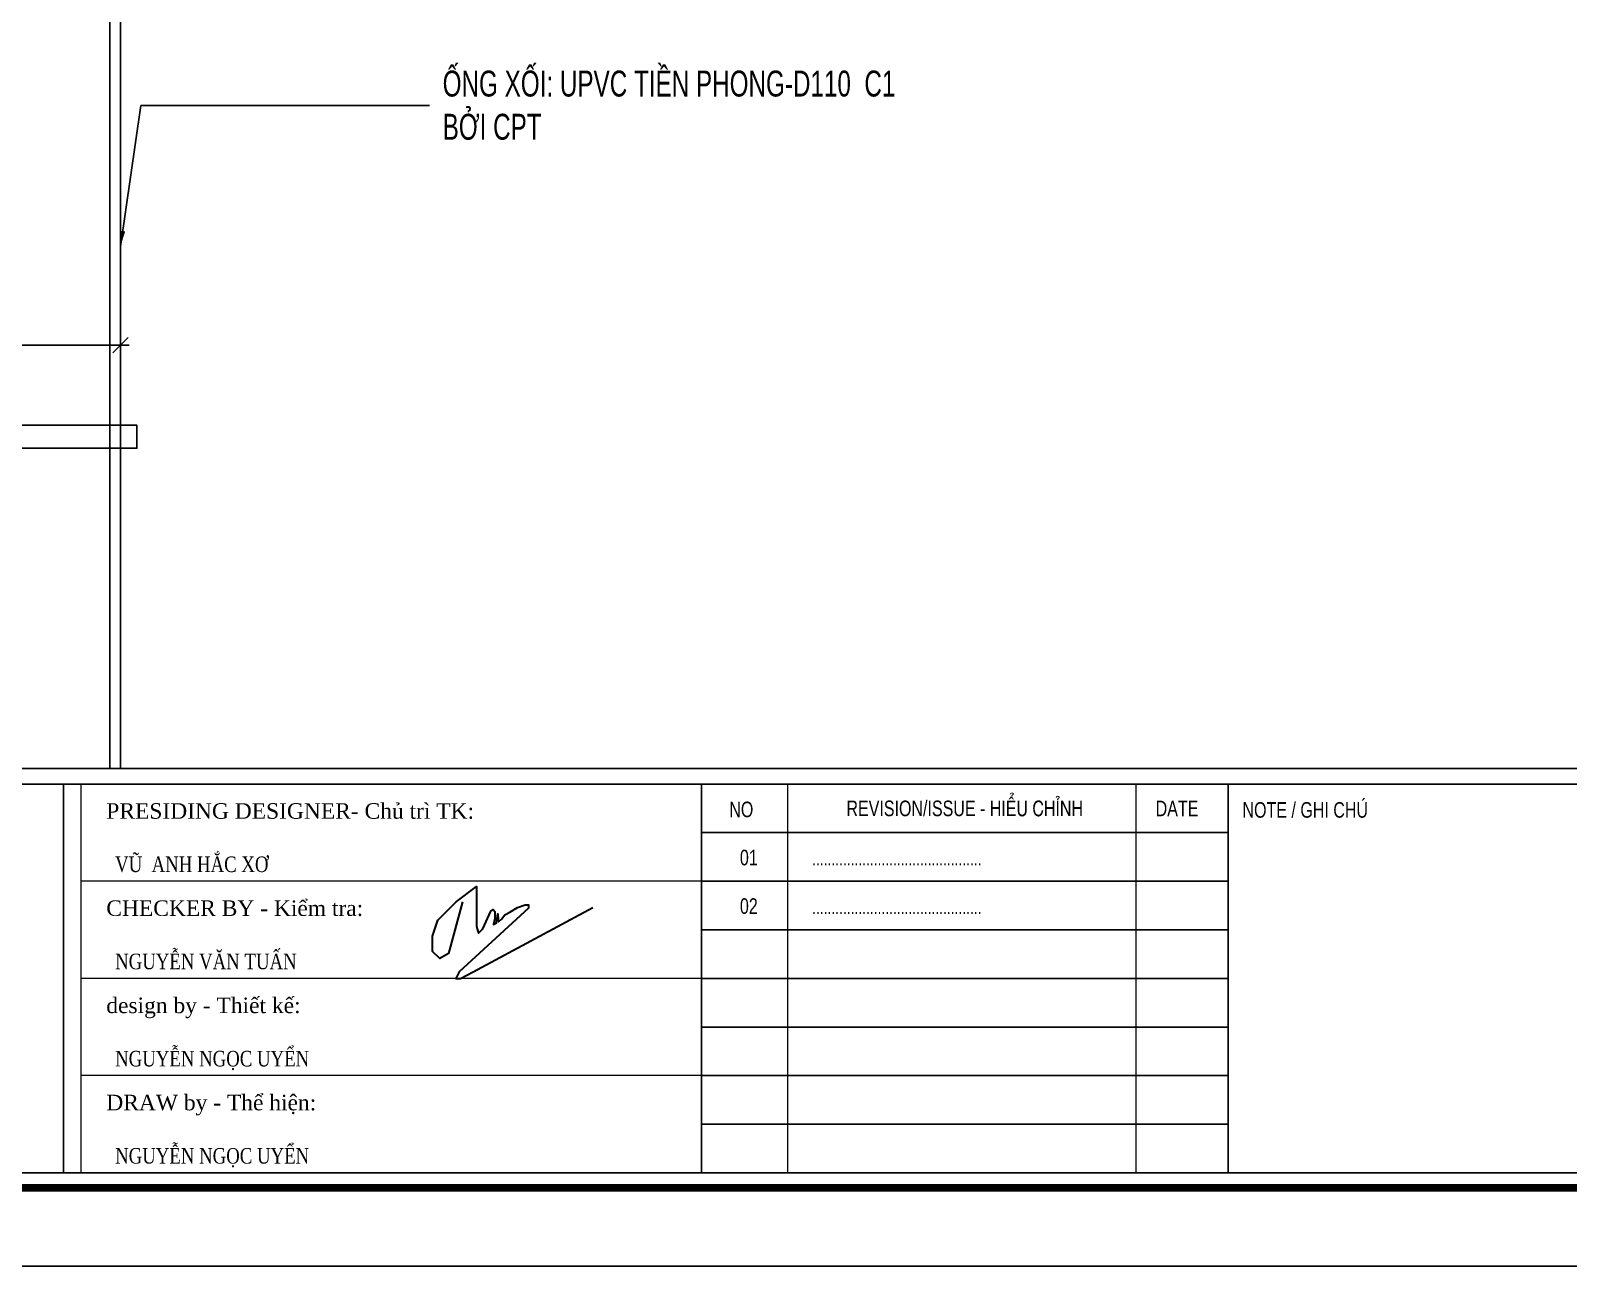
# Model space of a CAD drawing. Header units: inches. Extents: x 315041 to 662841, y -45540 to -35018.
# Drawn here: x 333381.6 to 333559.6, y -36581.1 to -36438.1 of the extents above; entities that cross this region are included whole.
import ezdxf
from ezdxf.enums import TextEntityAlignment as Align

# ---------------------------------------------------------------- set-up
doc = ezdxf.new("R2010")
doc.units = ezdxf.units.IN
doc.header["$MEASUREMENT"] = 0
for name, color, linetype in [('1', 1, 'Continuous'), ('2', 2, 'Continuous'), ('251', 251, 'Continuous'), ('3', 3, 'Continuous'), ('7', 7, 'Continuous'), ('BAO KHUNG', 31, 'Continuous'), ('DOWNPOUT', 52, 'Continuous')]:
    doc.layers.add(name, color=color, linetype=linetype)
doc.layers.add('Cover text', color=7, linetype='Continuous', true_color=0x52370f)
doc.layers.add('S-Hatch', color=8, linetype='Continuous', lineweight=9)
doc.styles.add('ST1H', font='vnshxh.shx', dxfattribs={"width": 0.7})
doc.styles.add('ST3', font='times.ttf', dxfattribs={"width": 0.8})
doc.styles.get("Standard").update_dxf_attribs({"font": 'VHARIALN.TTF'})
doc.styles.add('style2', font='VHAVANI.TTF')
doc.dimstyles.new('3', dxfattribs={"dimtxt": 3.5, "dimasz": 1.8, "dimexe": 1, "dimexo": 0, "dimgap": 1, "dimtad": 1, "dimdec": 0, "dimlfac": 3, "dimzin": 0, "dimdsep": 46, "dimtxsty": 'ST1H', "dimblk": 'OBLIQUE', "dimcen": 1, "dimdle": 1, "dimclrd": 8, "dimclre": 8, "dimclrt": 3, "dimadec": 0, "dimazin": 0, "dimtfac": 1, "dimtdec": 0, "dimtix": 1, "dimtofl": 0, "dimtmove": 1, "dimatfit": 3, "dimfxl": 0.18, "dimtolj": 1, "dimtzin": 0, "dimlwd": -1, "dimlwe": -1, "dimarcsym": 1})

# ---------------------------------------------------------------- blocks, each defined once
blk = doc.blocks.new('A$C3be9bcc6')
at = {"layer": '1', "color": 5, "lineweight": 30}
blk.add_lwpolyline([(0.81, 8.89), (-0.84, 2.88), (-1.85, 2.33), (-2.68, 3.13), (-2.68, 4.9), (-2.07, 6.74), (0.04, 8.88), (2.4, 10.63), (2.4, 6), (2.65, 5.25), (3.15, 5.75), (4.09, 7.78), (4.36, 8), (4.55, 7.76), (4.55, 6.96), (4.38, 6.24), (4.73, 6.44), (4.87, 7.5), (4.91, 6.81), (4.96, 6.56), (5.3, 6.85), (5.71, 7.36), (6.26, 7.68), (7.16, 8.21), (8.05, 8.54), (8.45, 8.54), (8.45, 8.14), (0.41, 0.75), (0, 0), (0.54, 0), (2.01, 0.75), (15.87, 8.23)], dxfattribs=at)
blk = doc.blocks.new('A$C75D82031')
at = {"layer": '2', "color": 157, "linetype": 'Continuous'}
blk.add_lwpolyline([(0, 420), (594, 420), (594, 0), (0, 0)], close=True, dxfattribs=at)
at = {"layer": '251', "linetype": 'Continuous'}
for p, q in [((285.8, 50.19), (346.77, 50.19)), ((285.8, 44.56), (346.77, 44.56)), ((285.8, 38.94), (346.77, 38.94)), ((285.8, 33.31), (346.77, 33.31)), ((285.8, 27.69), (346.77, 27.69)), ((285.8, 22.06), (346.77, 22.06)), ((285.8, 16.44), (346.77, 16.44))]:
    blk.add_line(p, q, dxfattribs=at)
at = {"layer": '7', "color": 147, "linetype": 'Continuous'}
blk.add_lwpolyline([(12.33, 57.61), (581.67, 57.61), (581.67, 409.19), (12.33, 409.19)], close=True, dxfattribs=at)
at = {"layer": 'BAO KHUNG', "color": 7}
blk.add_line((346.77, 10.81), (346.77, 55.81), dxfattribs=at)
at = {"layer": 'BAO KHUNG', "color": 167, "linetype": 'Continuous', "const_width": 0.871}
blk.add_lwpolyline([(10.59, 9.07), (583.41, 9.07), (583.41, 410.93), (10.59, 410.93)], close=True, dxfattribs=at)
at = {"layer": 'BAO KHUNG', "color": 7}
for points in [[(144.95, 55.81), (285.8, 55.81), (285.8, 10.81), (144.95, 10.81)], [(211.89, 55.81), (474.14, 55.81), (474.14, 10.81), (211.89, 10.81)]]:
    blk.add_lwpolyline(points, close=True, dxfattribs=at)
at = {"layer": 'S-Hatch'}
for p, q in [((213.95, 10.81), (213.95, 55.81)), ((295.73, 55.81), (295.73, 10.81)), ((336.07, 55.81), (336.07, 10.81)), ((285.8, 44.56), (213.95, 44.56)), ((285.8, 33.31), (213.95, 33.31)), ((285.8, 22.06), (213.95, 22.06))]:
    blk.add_line(p, q, dxfattribs=at)
blk.add_blockref('A$C3be9bcc6', (257.32, 33.31))
at = {"layer": 'BAO KHUNG', "color": 7, "linetype": 'Continuous', "style": 'ST3'}
for s, p in [('PRESIDING DESIGNER- Chủ trì TK:', (216.86, 51.8)), ('CHECKER BY - Kiểm tra:', (216.86, 40.55)), ('design by - Thiết kế:', (216.86, 29.3)), ('DRAW by - Thể hiện:', (216.86, 18.05))]:
    blk.add_text(s, height=1.8, dxfattribs=at).set_placement(p)
at = {"layer": 'BAO KHUNG', "color": 7, "linetype": 'Continuous', "width": 0.9}
for s, p in [('NO', (290.4, 52.88)), ('REVISION/ISSUE - HIÓU CHØNH', (316.27, 53)), ('DATE', (340.86, 52.99)), ('01', (291.27, 47.31)), ('02', (291.27, 41.69))]:
    blk.add_text(s, height=1.8, dxfattribs=at).set_placement(p, align=Align.MIDDLE_CENTER)
blk.add_text('NOTE / GHI CHÚ', height=1.8, dxfattribs=at).set_placement((348.44, 51.92))
at = {"layer": 'Cover text', "linetype": 'Continuous', "width": 0.8}
for s, height, style, p in [('VŨ  ANH HẮC XƠ', 1.8, 'ST3', (217.88, 45.63)), ('............................................', 1.5, 'style2', (298.6, 46.4)), ('............................................', 1.5, 'style2', (298.6, 40.78)), ('NGUYỄN VĂN TUẤN', 1.8, 'ST3', (217.88, 34.38)), ('NGUYỄN NGỌC UYỂN', 1.8, 'ST3', (217.88, 23.13)), ('NGUYỄN NGỌC UYỂN', 1.8, 'ST3', (217.88, 11.88))]:
    blk.add_text(s, height=height, dxfattribs=dict(at, style=style)).set_placement(p)
blk = doc.blocks.new('_Oblique')
at = {"color": 0, "linetype": 'ByBlock', "lineweight": -2}
blk.add_line((-0.5, -0.5), (0.5, 0.5), dxfattribs=at)
blk = doc.blocks.new('*D743')
at = {"color": 8, "linetype": 'Continuous', "transparency": 16777216}
for p, q in [((333355.18, -36468.11), (333355.18, -36475.51)), ((333391.94, -36468.11), (333391.94, -36475.51)), ((333354.18, -36474.51), (333392.94, -36474.51))]:
    blk.add_line(p, q, dxfattribs=at)
at = {"layer": 'Defpoints', "color": 0, "transparency": 16777216}
for p in [(333355.18, -36468.11), (333391.94, -36468.11), (333391.94, -36474.51)]:
    blk.add_point(p, dxfattribs=at)
at = {"color": 8, "transparency": 16777216, "xscale": 1.8, "yscale": 1.8, "zscale": 1.8, "rotation": 180}
blk.add_blockref('_Oblique', (333355.18, -36474.51), dxfattribs=at)
at = {"color": 8, "transparency": 16777216, "xscale": 1.8, "yscale": 1.8, "zscale": 1.8}
blk.add_blockref('_Oblique', (333391.94, -36474.51), dxfattribs=at)
at = {"color": 3, "transparency": 16777216, "insert": (333373.56, -36471.76), "char_height": 3.5, "attachment_point": 5, "style": 'ST1H'}
blk.add_mtext('\\A1;110', dxfattribs=at)

msp = doc.modelspace()

# ---------------------------------------------------------------- linework, layer by layer
at = {"layer": '2'}
msp.add_lwpolyline([(333360.5095, -36486.4444), (333393.8428, -36486.4444), (333393.8428, -36483.7777), (333360.5095, -36483.7777)], close=True, dxfattribs=at)
at = {"layer": 'DOWNPOUT', "color": 222}
for points in [[(333391.9379, -36523.5197), (333391.9379, -36422.6377), (333393.0817, -36419.2359), (333393.0817, -36393.2777), (333354.0369, -36393.2777), (333354.0369, -36419.2359), (333355.1807, -36422.6377), (333355.1807, -36523.5197)], [(333390.7177, -36523.5197), (333390.7177, -36423.0276), (333391.8616, -36419.6257), (333391.8616, -36393.8672)]]:
    msp.add_lwpolyline(points, dxfattribs=at)

# ---------------------------------------------------------------- block references
at = {"color": 1}
msp.add_blockref('A$C75D82031', (333173.4423, -36581.1298), dxfattribs=at)

# ---------------------------------------------------------------- dimensions: what is measured, and where the dimension line sits
dim = msp.add_linear_dim(base=(333391.9379, -36474.5113), p1=(333355.1762, -36468.111), p2=(333391.9379, -36468.111), dimstyle='3', dxfattribs=at)
dim.commit()
dim.dimension.update_dxf_attribs({"geometry": '*D743', "text_midpoint": (333373.557, -36471.7613)})

# ---------------------------------------------------------------- leaders
at = {"color": 9}
msp.add_leader([(333391.9379, -36463.0787), (333394.3143, -36446.7498), (333429.2559, -36446.7498)], dimstyle='3', override={"dimgap": 1, "dimtad": 0}, dxfattribs=at)

# ---------------------------------------------------------------- next in the draw order: texts
at = {"layer": '3', "insert": (333429.2559, -36446.7498), "char_height": 3, "attachment_point": 4, "style": 'ST1H', "bg_fill": 2}
msp.add_mtext('\\A1;èng xèi: Upvc tiÒn phong-d110  c1\\Pbëi cpt', dxfattribs=at)

doc.saveas('drawing.dxf')
